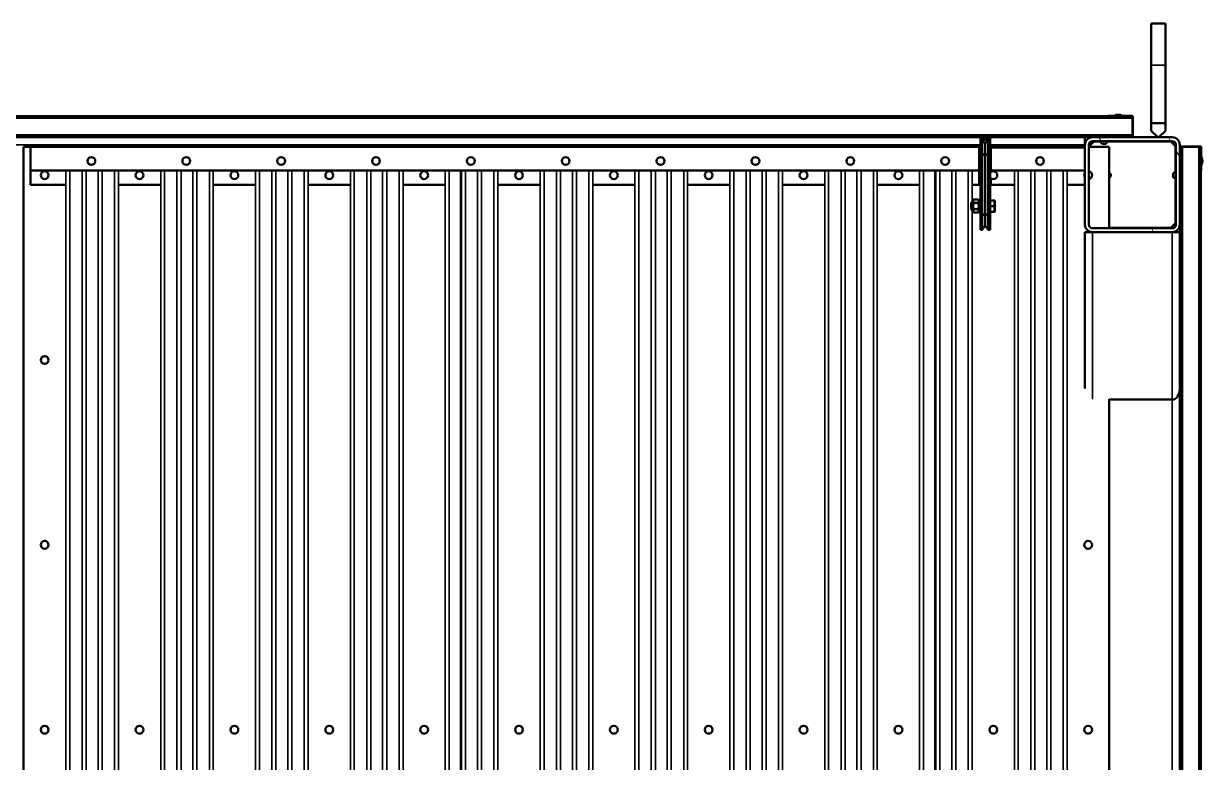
# Model space of a CAD drawing. Header units: millimetres. Extents: x 0 to 25230, y 0 to 17820.
# Drawn here: x 5399 to 7263, y 7479 to 8648 of the extents above; entities that cross this region are included whole.
import ezdxf

# ---------------------------------------------------------------- set-up
doc = ezdxf.new("R2010")
doc.units = ezdxf.units.MM
doc.header["$LTSCALE"] = 30
for name, color, linetype, lineweight in [('Видимые тонкие (ГОСТ)', 7, 'Continuous', 35), ('Видимый контур (ГОСТ)', 7, 'Continuous', 50), ('Штриховка (ГОСТ)', 7, 'Continuous', 18)]:
    doc.layers.add(name, color=color, linetype=linetype, lineweight=lineweight)

msp = doc.modelspace()

# ---------------------------------------------------------------- hatches: boundary and pattern name
at = {"layer": 'Штриховка (ГОСТ)'}
h = msp.add_hatch(dxfattribs=at)
h.set_pattern_fill('ANSI31', color=256, scale=762, angle=75.0001754, style=0)
h.set_pattern_definition([(120.0002, (0, 0), (-82.4888, -47.62525), [])])
edge = h.paths.add_edge_path()
edge.add_ellipse((7089.3456, 8330.0684), major_axis=(0, -12), ratio=1, start_angle=270, end_angle=360)
edge.add_line((7089.3456, 8318.0684), (7215.3456, 8318.0684))
edge.add_ellipse((7215.3456, 8330.0684), major_axis=(12, 0), ratio=1, start_angle=270, end_angle=360)
edge.add_line((7227.3456, 8330.0684), (7227.3456, 8456.0684))
edge.add_ellipse((7215.3456, 8456.0684), major_axis=(0, 12), ratio=1, start_angle=270, end_angle=360)
edge.add_line((7215.3456, 8468.0684), (7089.3456, 8468.0684))
edge.add_ellipse((7089.3456, 8456.0684), major_axis=(-12, 0), ratio=1, start_angle=270, end_angle=360)
edge.add_line((7077.3456, 8456.0684), (7077.3456, 8330.0684))
edge = h.paths.add_edge_path(flags=0)
edge.add_line((7089.3456, 8462.0684), (7215.3456, 8462.0684))
edge.add_ellipse((7215.3456, 8456.0684), major_axis=(6, 0), ratio=1, start_angle=0, end_angle=90, ccw=False)
edge.add_line((7221.3456, 8456.0684), (7221.3456, 8330.0684))
edge.add_ellipse((7215.3456, 8330.0684), major_axis=(0, -6), ratio=1, start_angle=0, end_angle=90, ccw=False)
edge.add_line((7215.3456, 8324.0684), (7089.3456, 8324.0684))
edge.add_ellipse((7089.3456, 8330.0684), major_axis=(-6, 0), ratio=1, start_angle=0, end_angle=90, ccw=False)
edge.add_line((7083.3456, 8330.0684), (7083.3456, 8456.0684))
edge.add_ellipse((7089.3456, 8456.0684), major_axis=(0, 6), ratio=1, start_angle=0, end_angle=90, ccw=False)

# ---------------------------------------------------------------- linework, layer by layer
at = {"layer": 'Видимые тонкие (ГОСТ)'}
for p, q in [((7204.8456, 8582.4563), (7182.3456, 8582.4563)), ((7131.6456, 8501.5184), (7128.0456, 8501.5184)), ((7152.3456, 8498.1822), (1827.3456, 8498.1822)), ((7152.3456, 8472.1855), (1827.3456, 8472.1855)), ((6912.3456, 8465.6684), (6927.3456, 8465.6684)), ((7109.1456, 8468.5184), (7105.5456, 8468.5184)), ((6912.3456, 8456.0684), (2067.3456, 8456.0684)), ((6910.2444, 8452.3184), (5410.2444, 8452.3184)), ((6918.0076, 8460.1934), (6921.6837, 8460.1934)), ((7077.3456, 8456.0684), (6927.3456, 8456.0684)), ((7077.3456, 8451.5684), (6928.5028, 8451.5684)), ((7231.4627, 6668.0684), (7231.4627, 8453.0684)), ((7257.4594, 6668.0684), (7257.4594, 8453.0684)), ((7260.7956, 8428.7684), (7260.7956, 8432.3684)), ((5465.8788, 8415.5684), (5465.8788, 6668.0684)), ((5472.0415, 8415.5684), (5472.0415, 6668.0684)), ((5491.6902, 8415.5684), (5491.6902, 6668.0684)), ((5498.0923, 8415.5684), (5498.0923, 6668.0684)), ((5516.877, 8415.5684), (5516.877, 6668.0684)), ((5523.2791, 8415.5684), (5523.2791, 6668.0684)), ((5542.9278, 8415.5684), (5542.9278, 6668.0684)), ((5549.0905, 8415.5684), (5549.0905, 6668.0684)), ((5615.8788, 8415.5684), (5615.8788, 6668.0684)), ((5622.0415, 8415.5684), (5622.0415, 6668.0684)), ((5641.6902, 8415.5684), (5641.6902, 6668.0684)), ((5648.0923, 8415.5684), (5648.0923, 6668.0684)), ((5666.877, 8415.5684), (5666.877, 6668.0684)), ((5673.2791, 8415.5684), (5673.2791, 6668.0684)), ((5692.9278, 8415.5684), (5692.9278, 6668.0684)), ((5699.0905, 8415.5684), (5699.0905, 6668.0684)), ((5765.8788, 8415.5684), (5765.8788, 6668.0684)), ((5772.0415, 8415.5684), (5772.0415, 6668.0684)), ((5791.6902, 8415.5684), (5791.6902, 6668.0684)), ((5798.0923, 8415.5684), (5798.0923, 6668.0684)), ((5816.877, 8415.5684), (5816.877, 6668.0684)), ((5823.2791, 8415.5684), (5823.2791, 6668.0684)), ((5842.9278, 8415.5684), (5842.9278, 6668.0684)), ((5849.0905, 8415.5684), (5849.0905, 6668.0684)), ((5915.8788, 8415.5684), (5915.8788, 6668.0684)), ((5922.0415, 8415.5684), (5922.0415, 6668.0684)), ((5941.6903, 8415.5684), (5941.6903, 6668.0684)), ((5948.0923, 8415.5684), (5948.0923, 6668.0684)), ((5966.877, 8415.5684), (5966.877, 6668.0684)), ((5973.2792, 6668.0684), (5973.2792, 8415.5684)), ((5992.9264, 8415.5684), (5992.9264, 6668.0684)), ((5999.0893, 8415.5684), (5999.0893, 6668.0684)), ((6065.9417, 8415.5684), (6065.9417, 6668.0684)), ((6072.0456, 8415.5684), (6072.0456, 6668.0684)), ((6091.6902, 8415.5684), (6091.6902, 6668.0684)), ((6098.0923, 8415.5684), (6098.0923, 6668.0684)), ((6116.877, 8415.5684), (6116.877, 6739.8625)), ((6123.2791, 8415.5684), (6123.2791, 6758.0991)), ((6142.9278, 8415.5684), (6142.9278, 6806.0522)), ((6149.0905, 8415.5684), (6149.0905, 6819.7702)), ((6215.8788, 8415.5684), (6215.8788, 6929.6361)), ((6222.0415, 8415.5684), (6222.0415, 6935.2392)), ((6241.6902, 8415.5684), (6241.6902, 6948.8414)), ((6248.0923, 8415.5684), (6248.0923, 6952.0683)), ((6266.877, 8415.5684), (6266.877, 6958.7789)), ((6273.2791, 8415.5684), (6273.2791, 6960.2544)), ((6292.9278, 8415.5684), (6292.9278, 6962.6649)), ((6299.0905, 8415.5684), (6299.0905, 6962.8428)), ((6365.8788, 8415.5684), (6365.8788, 6951.502)), ((6372.0415, 8415.5684), (6372.0415, 6949.4363)), ((6391.6902, 8415.5684), (6391.6902, 6941.8417)), ((6398.0923, 8415.5684), (6398.0923, 6939.0402)), ((6416.877, 8415.5684), (6416.877, 6929.8921)), ((6423.2791, 8415.5684), (6423.2791, 6926.4529)), ((6442.9278, 8415.5684), (6442.9278, 6914.8327)), ((6449.0905, 8415.5684), (6449.0905, 6910.8415)), ((6515.8788, 8415.5684), (6515.8788, 6854.5715)), ((6522.0415, 8415.5684), (6522.0415, 6847.9301)), ((6541.6902, 8415.5684), (6541.6902, 6824.8499)), ((6548.0923, 8415.5684), (6548.0923, 6816.7061)), ((6566.877, 8415.5684), (6566.877, 6791.1839)), ((6573.2791, 8415.5684), (6573.2791, 6781.9898)), ((6592.9278, 8415.5684), (6592.9278, 6752.4144)), ((6599.0905, 8415.5684), (6599.0905, 6742.7012)), ((6665.8788, 8415.5684), (6665.8788, 6668.0684)), ((6672.0415, 8415.5684), (6672.0415, 6668.0684)), ((6691.6902, 8415.5684), (6691.6902, 6668.0684)), ((6698.0923, 8415.5684), (6698.0923, 6668.0684)), ((6716.877, 8415.5684), (6716.877, 6668.0684)), ((6723.2792, 6668.0684), (6723.2792, 8415.5684)), ((6742.9273, 8415.5684), (6742.9273, 6668.0684)), ((6749.0901, 8415.5684), (6749.0901, 6668.0684)), ((6815.9424, 8415.5684), (6815.9424, 6668.0684)), ((6822.0464, 8415.5684), (6822.0464, 6668.0684)), ((6841.6902, 8415.5684), (6841.6902, 6668.0684)), ((6848.0923, 8415.5684), (6848.0923, 6668.0684)), ((6866.877, 8415.5684), (6866.877, 6668.0684)), ((6873.2791, 8415.5684), (6873.2791, 6668.0684)), ((6892.9278, 8415.5684), (6892.9278, 6668.0684)), ((6899.0905, 8415.5684), (6899.0905, 8365.3184)), ((6965.8788, 8415.5684), (6965.8788, 6668.0684)), ((6972.0415, 8415.5684), (6972.0415, 6668.0684)), ((6991.6902, 8415.5684), (6991.6902, 6668.0684)), ((6998.0923, 8415.5684), (6998.0923, 6668.0684)), ((7016.877, 8415.5684), (7016.877, 6668.0684)), ((7023.2791, 8415.5684), (7023.2791, 6668.0684)), ((7042.9278, 8415.5684), (7042.9278, 6668.0684)), ((7049.0905, 8415.5684), (7049.0905, 6668.0684)), ((7227.7956, 8406.2684), (7227.7956, 8409.8684)), ((6899.0905, 8353.3184), (6899.0905, 6707.8184)), ((7089.3456, 8053.4284), (7089.3456, 8318.0684)), ((7215.3456, 8052.9034), (7215.3456, 8318.0684)), ((7215.3456, 7008.2335), (7215.3456, 8052.9034))]:
    msp.add_line(p, q, dxfattribs=at)
at = {"layer": 'Видимый контур (ГОСТ)'}
for p, q in [((7182.3456, 8648.0684), (7182.3456, 8582.4563)), ((7204.8456, 8648.0684), (7182.3456, 8648.0684)), ((7204.8456, 8582.4563), (7204.8456, 8648.0684)), ((7182.3456, 8490.5684), (7182.3456, 8582.4563)), ((7204.8456, 8582.4563), (7204.8456, 8490.5684)), ((7152.1312, 8501.3684), (1827.56, 8501.3684)), ((7114.8456, 8502.1184), (7151.5956, 8502.1184)), ((7114.8456, 8501.5934), (7114.8456, 8502.1184)), ((7151.5956, 8501.5934), (7114.8456, 8501.5934)), ((7128.0456, 8501.5184), (7128.0456, 8501.3684)), ((7131.6456, 8501.5184), (7131.6456, 8501.3684)), ((7152.3456, 8469.3434), (7152.3456, 8500.8434)), ((7152.8706, 8500.8434), (7152.8706, 8469.3434)), ((7204.8456, 8490.5684), (7182.3456, 8490.5684)), ((7182.3456, 8478.5684), (7182.3456, 8490.5684)), ((7204.8456, 8490.5684), (7204.8456, 8478.5684)), ((7152.3456, 8469.1184), (1827.3456, 8469.1184)), ((7152.3456, 8468.5934), (1827.3456, 8468.5934)), ((6912.3456, 8468.0684), (2067.3456, 8468.0684)), ((6912.3456, 8468.0684), (6912.3456, 8464.3184)), ((6912.3456, 8468.0684), (6927.3456, 8468.0684)), ((6915.1192, 8464.3184), (6912.3456, 8464.3184)), ((6912.3456, 8441.8184), (6912.3456, 8464.3184)), ((6915.1192, 8464.3184), (6924.572, 8464.3184)), ((6919.8456, 8457.5684), (6915.1192, 8464.3184)), ((6915.1192, 8464.3184), (6915.1192, 8441.8184)), ((6924.572, 8464.3184), (6919.8456, 8457.5684)), ((6924.572, 8464.3184), (6927.3456, 8464.3184)), ((6924.572, 8441.8184), (6924.572, 8464.3184)), ((7077.3456, 8468.0684), (6927.3456, 8468.0684)), ((6927.3456, 8468.0684), (6927.3456, 8464.3184)), ((6927.3456, 8464.3184), (6927.3456, 8441.8184)), ((7077.3456, 8468.0684), (7077.3456, 8456.0684)), ((7215.3456, 8468.0684), (7089.3456, 8468.0684)), ((7092.3456, 8468.0684), (7092.3456, 8468.5934)), ((7105.5456, 8468.5184), (7105.5456, 8468.0684)), ((7109.1456, 8468.5184), (7109.1456, 8468.0684)), ((7152.3456, 8469.1184), (7152.3456, 8468.5934)), ((7192.8456, 8468.0684), (7182.3456, 8478.5684)), ((7204.8456, 8478.5684), (7194.3456, 8468.0684)), ((5399.0905, 8453.0684), (5399.0905, 6668.0684)), ((5399.0905, 8453.0684), (5410.2444, 8453.0684)), ((6910.2444, 8453.5934), (5410.2444, 8453.5934)), ((5410.2444, 8453.5934), (5410.2444, 8452.3184)), ((5410.2444, 8415.5684), (5410.2444, 8452.3184)), ((6910.2444, 8453.5934), (6910.2444, 8452.3184)), ((6910.2444, 8453.0684), (6912.3456, 8453.0684)), ((6910.2444, 8415.5684), (6910.2444, 8452.3184)), ((6919.8456, 8457.5684), (6919.8456, 8439.0225)), ((6919.8456, 8439.0225), (6919.8456, 8457.5684)), ((6927.3456, 8453.0684), (6928.5028, 8453.0684)), ((7077.3456, 8453.5934), (6928.5028, 8453.5934)), ((6928.5028, 8453.5934), (6928.5028, 8451.5684)), ((6928.5028, 8415.5684), (6928.5028, 8451.5684)), ((7077.3456, 8456.0684), (7077.3456, 8330.0684)), ((7083.3456, 8330.0684), (7083.3456, 8456.0684)), ((7083.3456, 8453.0684), (7115.8788, 8453.0684)), ((7091.5956, 8461.3184), (7084.0956, 8453.8184)), ((7084.0956, 8453.8184), (7084.0956, 8453.0684)), ((7089.3456, 8462.0684), (7215.3456, 8462.0684)), ((7102.9809, 8461.3184), (7091.5956, 8461.3184)), ((7103.9404, 8457.8534), (7110.7508, 8457.8534)), ((7213.0956, 8461.3184), (7111.7103, 8461.3184)), ((7115.8788, 8453.0684), (7115.8788, 8324.0684)), ((7220.5956, 8453.8184), (7213.0956, 8461.3184)), ((7220.5956, 8412.4332), (7220.5956, 8453.8184)), ((7221.3456, 8456.0684), (7221.3456, 8330.0684)), ((7227.3456, 8330.0684), (7227.3456, 8456.0684)), ((7227.8706, 8453.0684), (7228.3956, 8453.0684)), ((7227.8706, 6668.0684), (7227.8706, 8453.0684)), ((7228.3956, 6668.0684), (7228.3956, 8453.0684)), ((7260.1206, 8453.5934), (7228.6206, 8453.5934)), ((7228.6206, 8453.0684), (7260.1206, 8453.0684)), ((7260.6456, 6668.0684), (7260.6456, 8452.854)), ((7260.8706, 8452.3184), (7260.8706, 8415.5684)), ((7261.3956, 8415.5684), (7261.3956, 8452.3184)), ((6912.3456, 8436.3059), (6910.2444, 8436.3059)), ((6915.1192, 8441.8184), (6912.3456, 8441.8184)), ((6912.3456, 8344.3184), (6912.3456, 8441.8184)), ((6919.8456, 8439.0225), (6915.1192, 8441.8184)), ((6915.1192, 8441.8184), (6915.1192, 8344.3184)), ((6924.572, 8441.8184), (6919.8456, 8439.0225)), ((6919.8456, 8439.0225), (6919.8456, 8347.1144)), ((6919.8456, 8347.1144), (6919.8456, 8439.0225)), ((6924.572, 8441.8184), (6927.3456, 8441.8184)), ((6924.572, 8344.3184), (6924.572, 8441.8184)), ((6927.3456, 8441.8184), (6927.3456, 8344.3184)), ((6928.5028, 8435.8184), (6927.3456, 8435.8184)), ((6928.5028, 8426.8184), (6927.3456, 8426.8184)), ((7260.7956, 8432.3684), (7260.6456, 8432.3684)), ((7260.7956, 8428.7684), (7260.6456, 8428.7684)), ((5410.2444, 8393.0684), (5410.2444, 8415.5684)), ((6910.2444, 8415.5684), (5410.2444, 8415.5684)), ((6090.5397, 8415.5684), (6090.5397, 6668.0684)), ((6840.5397, 8415.5684), (6840.5397, 6668.0684)), ((6912.3456, 8417.3309), (6910.2444, 8417.3309)), ((6910.2444, 8393.0684), (6910.2444, 8415.5684)), ((6928.5028, 8417.8184), (6927.3456, 8417.8184)), ((6928.5028, 8412.8254), (6928.5028, 8415.5684)), ((7077.3456, 8415.5684), (6928.5028, 8415.5684)), ((7217.1306, 8411.4736), (7217.1306, 8404.6633)), ((7227.7956, 8409.8684), (7227.3456, 8409.8684)), ((7260.8706, 8415.5684), (7261.3956, 8415.5684)), ((5465.8788, 8393.0684), (5410.2444, 8393.0684)), ((5615.8788, 8393.0684), (5549.0905, 8393.0684)), ((5765.8788, 8393.0684), (5699.0905, 8393.0684)), ((5915.8788, 8393.0684), (5849.0905, 8393.0684)), ((6065.9417, 8393.0684), (5999.0893, 8393.0684)), ((6215.8788, 8393.0684), (6149.0905, 8393.0684)), ((6365.8788, 8393.0684), (6299.0905, 8393.0684)), ((6515.8788, 8393.0684), (6449.0905, 8393.0684)), ((6665.8788, 8393.0684), (6599.0905, 8393.0684)), ((6815.9424, 8393.0684), (6749.0901, 8393.0684)), ((6910.2444, 8393.0684), (6899.0905, 8393.0684)), ((6928.5028, 8393.0684), (6928.5028, 8403.3115)), ((6965.8788, 8393.0684), (6928.5028, 8393.0684)), ((7077.3456, 8393.0684), (7049.0905, 8393.0684)), ((7220.5956, 8332.3184), (7220.5956, 8403.7037)), ((7227.7956, 8406.2684), (7227.3456, 8406.2684)), ((7227.3456, 8393.0684), (7227.8706, 8393.0684)), ((6900.1956, 8367.4184), (6901.5191, 8369.7107)), ((6901.5191, 8369.7107), (6908.6221, 8369.7107)), ((6909.9456, 8367.4184), (6908.6221, 8369.7107)), ((6897.3456, 8364.3184), (6898.3456, 8365.3184)), ((6897.3456, 8354.3184), (6897.3456, 8364.3184)), ((6897.3456, 8354.3184), (6898.3456, 8353.3184)), ((6898.3456, 8365.3184), (6898.3456, 8353.3184)), ((6900.1956, 8365.3184), (6898.3456, 8365.3184)), ((6900.1956, 8353.3184), (6898.3456, 8353.3184)), ((6900.1956, 8367.4184), (6900.1956, 8351.2184)), ((6900.1956, 8351.2184), (6901.5191, 8348.9261)), ((6901.5191, 8364.5146), (6908.6221, 8364.5146)), ((6901.5191, 8354.1223), (6908.6221, 8354.1223)), ((6909.9456, 8351.2184), (6908.6221, 8348.9261)), ((6909.9456, 8349.8309), (6909.9456, 8368.8059)), ((6912.3456, 8368.8059), (6909.9456, 8368.8059)), ((6933.782, 8368.3184), (6927.3456, 8368.3184)), ((6933.782, 8359.3184), (6927.3456, 8359.3184)), ((6934.5858, 8368.3184), (6933.782, 8368.3184)), ((6934.8456, 8367.8684), (6934.5858, 8368.3184)), ((6934.8456, 8367.8684), (6934.8456, 8350.7684)), ((6901.5191, 8348.9261), (6908.6221, 8348.9261)), ((6912.3456, 8349.8309), (6909.9456, 8349.8309)), ((6915.1192, 8344.3184), (6912.3456, 8344.3184)), ((6912.3456, 8321.8184), (6912.3456, 8344.3184)), ((6919.8456, 8347.1144), (6915.1192, 8344.3184)), ((6915.1192, 8344.3184), (6915.1192, 8321.8184)), ((6924.572, 8344.3184), (6919.8456, 8347.1144)), ((6919.8456, 8347.1144), (6919.8456, 8328.5684)), ((6919.8456, 8328.5684), (6919.8456, 8347.1144)), ((6924.572, 8321.8184), (6924.572, 8344.3184)), ((6924.572, 8344.3184), (6927.3456, 8344.3184)), ((6933.782, 8350.3184), (6927.3456, 8350.3184)), ((6927.3456, 8344.3184), (6927.3456, 8321.8184)), ((6933.782, 8350.3184), (6934.5858, 8350.3184)), ((6934.8456, 8350.7684), (6934.5858, 8350.3184)), ((6915.1192, 8321.8184), (6912.3456, 8321.8184)), ((6919.8456, 8328.5684), (6915.1192, 8321.8184)), ((6919.8456, 8328.5684), (6924.572, 8321.8184)), ((6924.572, 8321.8184), (6927.3456, 8321.8184)), ((7077.3456, 8318.0684), (7089.3456, 8318.0684)), ((7077.3456, 8070.399), (7077.3456, 8318.0684)), ((7215.3456, 8324.0684), (7089.3456, 8324.0684)), ((7089.3456, 8318.0684), (7215.3456, 8318.0684)), ((7115.8788, 8324.8184), (7213.0956, 8324.8184)), ((7148.4603, 8324.8184), (7148.4603, 8324.0684)), ((7213.0956, 8324.8184), (7220.5956, 8332.3184)), ((7215.3456, 8318.0684), (7227.3456, 8318.0684)), ((7227.3456, 8069.874), (7227.3456, 8318.0684)), ((7115.8788, 8053.4284), (7115.8788, 7007.7085)), ((7115.8788, 8052.9034), (7215.3456, 8052.9034)), ((7227.3456, 6991.2629), (7227.3456, 8069.874))]:
    msp.add_line(p, q, dxfattribs=at)
for centre in [(5506.3405, 8430.5684), (5656.3405, 8430.5684), (5806.3405, 8430.5684), (5956.3405, 8430.5684), (6106.3405, 8430.5684), (6256.3405, 8430.5684), (6406.3405, 8430.5684), (6556.3405, 8430.5684), (6706.3405, 8430.5684), (6856.3405, 8430.5684), (7006.3405, 8430.5684), (5432.4655, 8408.0684), (5582.4655, 8408.0684), (5732.4655, 8408.0684), (5882.4655, 8408.0684), (6032.4655, 8408.0684), (6182.4655, 8408.0684), (6332.4655, 8408.0684), (6482.4655, 8408.0684), (6632.4655, 8408.0684), (6782.4655, 8408.0684), (5432.4655, 8115.5684), (5432.4655, 7823.0684), (7082.4655, 7823.0684), (5432.4655, 7530.5684), (5582.4655, 7530.5684), (5732.4655, 7530.5684), (5882.4655, 7530.5684), (6032.4655, 7530.5684), (6182.4655, 7530.5684), (6332.4655, 7530.5684), (6482.4655, 7530.5684), (6632.4655, 7530.5684), (6782.4655, 7530.5684), (6932.4655, 7530.5684), (7082.4655, 7530.5684)]:
    msp.add_circle(centre, 6.1913, dxfattribs=at)
for centre, radius, start, end in [((7129.8456, 8492.0753), 11.7982, 58.3476918, 121.6523082), ((7127.4456, 8501.5184), 0.6, 0, 7.1807558), ((7132.2456, 8501.5184), 0.6, 172.8192442, 180), ((7151.5956, 8500.8434), 1.275, 0, 90), ((7151.5956, 8500.8434), 0.75, 0, 90), ((7089.3456, 8456.0684), 12, 90, 180), ((7107.3456, 8459.0753), 11.7982, 58.3476918, 121.6523082), ((7104.9456, 8468.5184), 0.6, 0, 7.1807558), ((7109.7456, 8468.5184), 0.6, 172.8192442, 180), ((7151.5956, 8469.3434), 1.275, 270, 0), ((7151.5956, 8469.3434), 0.75, 342.5423969, 0), ((7215.3456, 8456.0684), 12, 0, 90), ((7089.3456, 8456.0684), 6, 90, 180), ((7115.2676, 8462.8555), 12.3825, 183.6444602, 203.8262664), ((7099.4236, 8462.8555), 12.3825, 336.1737336, 356.3555398), ((7215.3456, 8456.0684), 6, 0, 90), ((7228.6206, 8452.3184), 1.275, 90, 180), ((7228.6206, 8452.3184), 0.75, 90, 107.4576031), ((7260.1206, 8452.3184), 1.275, 0, 90), ((7260.1206, 8452.3184), 0.75, 0, 90), ((7260.7956, 8432.9684), 0.6, 270, 277.1807558), ((7260.7956, 8428.1684), 0.6, 82.8192442, 90), ((7251.3524, 8430.5684), 11.7982, 328.3476918, 31.6523082), ((6932.4655, 8408.0684), 6.1913, 214.2122578, 145.7877422), ((7082.4655, 8408.0684), 6.1913, 145.7877422, 214.2122578), ((7082.4655, 8408.0684), 6.1913, 278.1722377, 81.8277623), ((7115.0471, 8408.0684), 3.4052, 284.1369698, 75.8630302), ((7222.1327, 8400.1464), 12.3825, 93.6444602, 113.8262664), ((7227.7956, 8410.4684), 0.6, 270, 277.1807558), ((7218.3524, 8408.0684), 11.7982, 328.3476918, 31.6523082), ((7222.1327, 8415.9905), 12.3825, 246.1737336, 266.3555398), ((7227.7956, 8405.6684), 0.6, 82.8192442, 90), ((7089.3456, 8330.0684), 12, 180, 270), ((7089.3456, 8330.0684), 6, 180, 270), ((7215.3456, 8330.0684), 6, 270, 0), ((7215.3456, 8330.0684), 12, 270, 0)]:
    msp.add_arc(centre, radius, start, end, dxfattribs=at)
msp.add_ellipse((7215.3456, 8069.874), major_axis=(0, -16.9706), ratio=0.707106781, start_param=0, end_param=1.570796327, dxfattribs=at)
for points, weights in [([(6901.5191, 8369.7107), (6900.0191, 8367.1127), (6901.5191, 8364.5146)], [1, 1.15470053838, 1]), ([(6908.6221, 8364.5146), (6910.1221, 8367.1127), (6908.6221, 8369.7107)], [1, 1.15470053838, 1]), ([(6901.5191, 8364.5146), (6900.0191, 8359.3184), (6901.5191, 8354.1223)], [1, 1.15470053838, 1]), ([(6901.5191, 8354.1223), (6900.0191, 8351.5242), (6901.5191, 8348.9261)], [1, 1.15470053838, 1]), ([(6908.6221, 8354.1223), (6910.1221, 8359.3184), (6908.6221, 8364.5146)], [1, 1.15470053838, 1]), ([(6908.6221, 8348.9261), (6910.1221, 8351.5242), (6908.6221, 8354.1223)], [1, 1.15470053838, 1]), ([(6933.782, 8368.3184), (6935.282, 8363.8184), (6933.782, 8359.3184)], [1.16025403784, 1.33974596216, 1.16025403784]), ([(6933.782, 8359.3184), (6935.282, 8354.8184), (6933.782, 8350.3184)], [1.16025403784, 1.33974596216, 1.16025403784])]:
    msp.add_rational_spline(points, weights, degree=2, dxfattribs=at)

doc.saveas('drawing.dxf')
